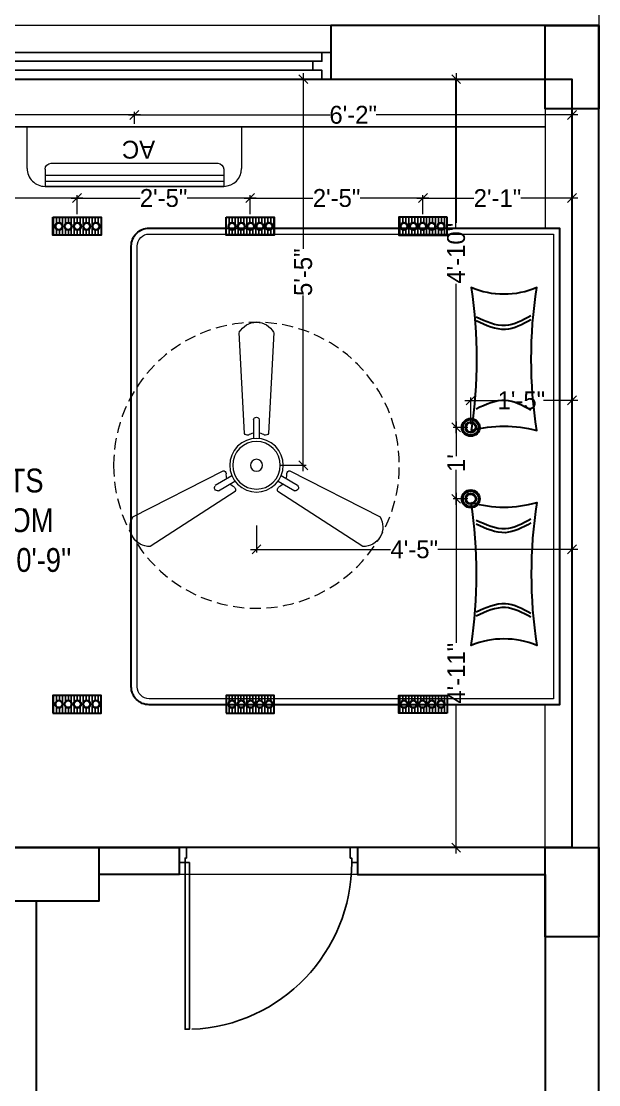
# Model space of a CAD drawing. Header units: millimetres. Extents: x 35877 to 3066687, y -650199 to -40525.
# Drawn here: x 147667.7 to 147764.8, y -179694.7 to -179516.2 of the extents above; entities that cross this region are included whole.
import ezdxf

# ---------------------------------------------------------------- set-up
doc = ezdxf.new("R2010")
doc.units = ezdxf.units.MM
doc.header["$MEASUREMENT"] = 0
doc.header["$PDMODE"] = 35
doc.linetypes.add('DASHED', pattern=[0.75, 0.5, -0.25])
doc.layers.get('Defpoints').update_dxf_attribs({"color": 220})
doc.layers.add('AR DOOR', color=40, linetype='Continuous')
doc.layers.add('AR ELE-5', color=134, linetype='Continuous')
for name, color, linetype, lineweight in [('COLUMN', 1, 'Continuous', 30), ('dim05', 1, 'Continuous', 13), ('el', 7, 'Continuous', 20), ('Electrical', 84, 'Continuous', 30), ('FIRST FLOOR ( TEXT )', 7, 'Continuous', 9), ('FURNITURE', 32, 'Continuous', 9), ('furniture dimensions', 1, 'DASHED', 0), ('GROUND FLOOR', 7, 'Continuous', 9), ('GROUND FLOOR  ( PLINE )', 251, 'Continuous', 30), ('Text', 7, 'Continuous', 15), ('wall', 7, 'Continuous', 30)]:
    doc.layers.add(name, color=color, linetype=linetype, lineweight=lineweight)
doc.layers.add('XX~SLAB ( PLINE )', color=251, linetype='Continuous', plot=False)
doc.styles.add('century g', font='GOTHIC.TTF')
doc.styles.add('KATHA', font='swissc.ttf')
doc.styles.add('TEXT', font='eurr____.ttf')
doc.dimstyles.new('Archana', dxfattribs={"dimtxt": 2, "dimasz": 0.75, "dimexe": 0.5, "dimexo": 0.5, "dimgap": 0, "dimtad": 0, "dimzin": 0, "dimdsep": 46, "dimlunit": 4, "dimtxsty": 'century g', "dimblk": 'OBLIQUE', "dimcen": 0, "dimdle": 1, "dimclrd": 256, "dimclre": 256, "dimclrt": 256, "dimadec": 0, "dimazin": 0, "dimtfac": 1, "dimtofl": 0, "dimtmove": 1, "dimatfit": 3, "dimfxl": 1, "dimfxlon": 1, "dimtolj": 1, "dimtzin": 0, "dimlwd": -1, "dimlwe": -1, "dimarcsym": 0})

# ---------------------------------------------------------------- blocks, each defined once
blk = doc.blocks.new('*U25')
for points in [[(-40, 0), (0, 0), (0, 30), (10, 30), (10, 100), (-40, 100)], [(1160, 0), (1120, 0), (1120, 30), (1110, 30), (1110, 100), (1160, 100)], [(0, 0), (0, -1120), (30, -1120), (30, 0)]]:
    blk.add_lwpolyline(points, close=True)
at = {"layer": 'AR ELE-5', "linetype": 'ByBlock', "ltscale": 15}
blk.add_arc((-1.6, 0.7), 1121.6, 272.37301, 359.96526, dxfattribs=at)
blk = doc.blocks.new('HYTJUK')
at = {"layer": 'Electrical', "lineweight": -3, "true_color": 0x000000}
h = blk.add_hatch(dxfattribs=at)
h.set_pattern_fill('ANSI31', color=18, scale=4, angle=225)
h.set_pattern_definition([(270, (141588.84366, -3593.0246), (0.5, -2e-16), [])])
h.paths.add_polyline_path([(128595.32, 17374.81), (128596.19, 17375.86, -0.675401), (128596.65, 17377, -0.15536), (128597.03, 17376.88), (128597.65, 17377.63), (128597.65, 17377.81), (128589.56, 17377.81), (128589.56, 17374.81)])
h.paths.add_polyline_path([(128590.43, 17375.68, -1), (128590.43, 17377, -1)], flags=16)
h.paths.add_polyline_path([(128591.98, 17377, -1), (128591.98, 17375.68, -1)], flags=16)
h.paths.add_polyline_path([(128590.43, 17375.81, -1), (128590.43, 17376.87, -1)], flags=0)
h.paths.add_polyline_path([(128591.98, 17376.87, -1), (128591.98, 17375.81, -1)], flags=0)
h.paths.add_polyline_path([(128593.54, 17377, -1), (128593.54, 17375.68, -1)], flags=16)
h.paths.add_polyline_path([(128593.54, 17376.87, -1), (128593.54, 17375.81, -1)], flags=0)
h.paths.add_polyline_path([(128595.09, 17377, -1), (128595.09, 17375.68, -1)], flags=16)
h.paths.add_polyline_path([(128595.09, 17376.87, -1), (128595.09, 17375.81, -1)], flags=0)
h.paths.add_polyline_path([(128596.19, 17375.86), (128595.32, 17374.81), (128597.65, 17374.81), (128597.65, 17377.63), (128597.03, 17376.88, -0.731062), (128596.65, 17375.68, -0.193744)], flags=17)
at = {"layer": 'Electrical', "color": 240, "true_color": 0xed1f24}
blk.add_lwpolyline([(128597.65, 17374.81), (128589.56, 17374.81), (128589.56, 17377.81), (128597.65, 17377.81)], close=True, dxfattribs=at)
at = {"layer": 'Electrical', "color": 18, "lineweight": -3, "true_color": 0x000000}
for centre, radius in [((128590.43, 17376.34), 0.662), ((128591.98, 17376.34), 0.662), ((128593.54, 17376.34), 0.662), ((128595.09, 17376.34), 0.662), ((128596.65, 17376.34), 0.662), ((128590.43, 17376.34), 0.53), ((128591.98, 17376.34), 0.53), ((128593.54, 17376.34), 0.53), ((128595.09, 17376.34), 0.53), ((128596.65, 17376.34), 0.53)]:
    blk.add_circle(centre, radius, dxfattribs=at)
blk = doc.blocks.new('_Oblique')
at = {"layer": 'wall', "color": 0, "lineweight": -2}
blk.add_line((-0.5, -0.5), (0.5, 0.5), dxfattribs=at)
blk = doc.blocks.new('*D681')
at = {"layer": 'Defpoints', "color": 0, "linetype": 'Continuous', "lineweight": 0, "transparency": 16777216}
for p in [(147760.25, -179545.87), (147760.25, -179547.17), (147735.22, -179549.09)]:
    blk.add_point(p, dxfattribs=at)
at = {"layer": 'furniture dimensions', "color": 5, "linetype": 'Continuous', "transparency": 16777216}
for p, q in [((147734.22, -179545.87), (147743.78, -179545.87)), ((147761.25, -179545.87), (147751.69, -179545.87)), ((147760.25, -179546.67), (147760.25, -179545.37))]:
    blk.add_line(p, q, dxfattribs=at)
at = {"layer": 'furniture dimensions', "color": 5, "linetype": 'ByBlock', "transparency": 16777216}
blk.add_line((147735.22, -179548.59), (147735.22, -179545.37), dxfattribs=at)
at = {"layer": 'furniture dimensions', "color": 5, "linetype": 'Continuous', "transparency": 16777216, "xscale": 1.5, "yscale": 1.5, "zscale": 1.5, "rotation": 180}
blk.add_blockref('_Oblique', (147735.22, -179545.87), dxfattribs=at)
at = {"layer": 'furniture dimensions', "color": 5, "linetype": 'Continuous', "transparency": 16777216, "xscale": 1.5, "yscale": 1.5, "zscale": 1.5}
blk.add_blockref('_Oblique', (147760.25, -179545.87), dxfattribs=at)
at = {"layer": 'furniture dimensions', "linetype": 'Continuous', "lineweight": 0, "transparency": 16777216, "insert": (147747.74, -179545.87), "char_height": 3, "attachment_point": 5, "style": 'century g'}
blk.add_mtext('\\A1;2\'-1"', dxfattribs=at)
blk = doc.blocks.new('*D682')
at = {"layer": 'Defpoints', "color": 0, "linetype": 'Continuous', "lineweight": 0, "transparency": 16777216}
for p in [(147706.2, -179545.87), (147706.2, -179549.09), (147735.22, -179549.09)]:
    blk.add_point(p, dxfattribs=at)
at = {"layer": 'furniture dimensions', "color": 5, "linetype": 'Continuous', "transparency": 16777216}
for p, q in [((147705.2, -179545.87), (147716.75, -179545.87)), ((147706.2, -179548.59), (147706.2, -179545.37)), ((147736.22, -179545.87), (147724.66, -179545.87))]:
    blk.add_line(p, q, dxfattribs=at)
at = {"layer": 'furniture dimensions', "color": 5, "linetype": 'ByBlock', "transparency": 16777216}
blk.add_line((147735.22, -179548.59), (147735.22, -179545.37), dxfattribs=at)
at = {"layer": 'furniture dimensions', "color": 5, "linetype": 'Continuous', "transparency": 16777216, "xscale": 1.5, "yscale": 1.5, "zscale": 1.5, "rotation": 180}
blk.add_blockref('_Oblique', (147706.2, -179545.87), dxfattribs=at)
at = {"layer": 'furniture dimensions', "color": 5, "linetype": 'Continuous', "transparency": 16777216, "xscale": 1.5, "yscale": 1.5, "zscale": 1.5}
blk.add_blockref('_Oblique', (147735.22, -179545.87), dxfattribs=at)
at = {"layer": 'furniture dimensions', "linetype": 'Continuous', "lineweight": 0, "transparency": 16777216, "insert": (147720.71, -179545.87), "char_height": 3, "attachment_point": 5, "style": 'century g'}
blk.add_mtext('\\A1;2\'-5"', dxfattribs=at)
blk = doc.blocks.new('*D683')
at = {"layer": 'Defpoints', "color": 0, "linetype": 'Continuous', "lineweight": 0, "transparency": 16777216}
for p in [(147677.11, -179545.87), (147677.11, -179549.09), (147706.2, -179549.09)]:
    blk.add_point(p, dxfattribs=at)
at = {"layer": 'furniture dimensions', "color": 5, "linetype": 'Continuous', "transparency": 16777216}
for p, q in [((147676.11, -179545.87), (147687.7, -179545.87)), ((147677.11, -179548.59), (147677.11, -179545.37)), ((147707.2, -179545.87), (147695.61, -179545.87))]:
    blk.add_line(p, q, dxfattribs=at)
at = {"layer": 'furniture dimensions', "color": 5, "linetype": 'ByBlock', "transparency": 16777216}
blk.add_line((147706.2, -179548.59), (147706.2, -179545.37), dxfattribs=at)
at = {"layer": 'furniture dimensions', "color": 5, "linetype": 'Continuous', "transparency": 16777216, "xscale": 1.5, "yscale": 1.5, "zscale": 1.5, "rotation": 180}
blk.add_blockref('_Oblique', (147677.11, -179545.87), dxfattribs=at)
at = {"layer": 'furniture dimensions', "color": 5, "linetype": 'Continuous', "transparency": 16777216, "xscale": 1.5, "yscale": 1.5, "zscale": 1.5}
blk.add_blockref('_Oblique', (147706.2, -179545.87), dxfattribs=at)
at = {"layer": 'furniture dimensions', "linetype": 'Continuous', "lineweight": 0, "transparency": 16777216, "insert": (147691.65, -179545.87), "char_height": 3, "attachment_point": 5, "style": 'century g'}
blk.add_mtext('\\A1;2\'-5"', dxfattribs=at)
blk = doc.blocks.new('*D684')
at = {"layer": 'Defpoints', "color": 0, "linetype": 'Continuous', "lineweight": 0, "transparency": 16777216}
for p in [(147609.75, -179545.87), (147609.75, -179549.09), (147677.11, -179549.09)]:
    blk.add_point(p, dxfattribs=at)
at = {"layer": 'furniture dimensions', "color": 5, "linetype": 'Continuous', "transparency": 16777216}
for p, q in [((147608.75, -179545.87), (147645.18, -179545.87)), ((147609.75, -179548.59), (147609.75, -179545.37)), ((147678.11, -179545.87), (147653.05, -179545.87))]:
    blk.add_line(p, q, dxfattribs=at)
at = {"layer": 'furniture dimensions', "color": 5, "linetype": 'ByBlock', "transparency": 16777216}
blk.add_line((147677.11, -179548.59), (147677.11, -179545.37), dxfattribs=at)
at = {"layer": 'furniture dimensions', "color": 5, "linetype": 'Continuous', "transparency": 16777216, "xscale": 1.5, "yscale": 1.5, "zscale": 1.5, "rotation": 180}
blk.add_blockref('_Oblique', (147609.75, -179545.87), dxfattribs=at)
at = {"layer": 'furniture dimensions', "color": 5, "linetype": 'Continuous', "transparency": 16777216, "xscale": 1.5, "yscale": 1.5, "zscale": 1.5}
blk.add_blockref('_Oblique', (147677.11, -179545.87), dxfattribs=at)
at = {"layer": 'furniture dimensions', "linetype": 'Continuous', "lineweight": 0, "transparency": 16777216, "insert": (147649.12, -179545.87), "char_height": 3, "attachment_point": 5, "style": 'century g'}
blk.add_mtext('\\A1;5\'-7"', dxfattribs=at)
blk = doc.blocks.new('*D685')
at = {"layer": 'Defpoints', "color": 0, "linetype": 'Continuous', "lineweight": 0, "transparency": 16777216}
for p in [(147707.26, -179590.72), (147760.25, -179590.72), (147760.25, -179604.84)]:
    blk.add_point(p, dxfattribs=at)
at = {"layer": 'furniture dimensions', "color": 5, "linetype": 'ByBlock', "transparency": 16777216}
blk.add_line((147707.26, -179600.84), (147707.26, -179605.34), dxfattribs=at)
at = {"layer": 'furniture dimensions', "color": 5, "linetype": 'Continuous', "transparency": 16777216}
for p, q in [((147760.25, -179600.84), (147760.25, -179605.34)), ((147706.26, -179604.84), (147729.79, -179604.84)), ((147761.25, -179604.84), (147737.72, -179604.84))]:
    blk.add_line(p, q, dxfattribs=at)
at = {"layer": 'furniture dimensions', "color": 5, "linetype": 'Continuous', "transparency": 16777216, "xscale": 1.5, "yscale": 1.5, "zscale": 1.5, "rotation": 180}
blk.add_blockref('_Oblique', (147707.26, -179604.84), dxfattribs=at)
at = {"layer": 'furniture dimensions', "color": 5, "linetype": 'Continuous', "transparency": 16777216, "xscale": 1.5, "yscale": 1.5, "zscale": 1.5}
blk.add_blockref('_Oblique', (147760.25, -179604.84), dxfattribs=at)
at = {"layer": 'furniture dimensions', "linetype": 'Continuous', "lineweight": 0, "transparency": 16777216, "insert": (147733.76, -179604.84), "char_height": 3, "attachment_point": 5, "style": 'century g'}
blk.add_mtext('\\A1;4\'-5"', dxfattribs=at)
blk = doc.blocks.new('*D686')
at = {"layer": 'Defpoints', "color": 0, "linetype": 'Continuous', "lineweight": 0, "transparency": 16777216}
for p in [(147707.26, -179525.9), (147715.11, -179525.9), (147707.26, -179590.72)]:
    blk.add_point(p, dxfattribs=at)
at = {"layer": 'furniture dimensions', "color": 5, "linetype": 'Continuous', "transparency": 16777216}
for p, q in [((147715.11, -179524.9), (147715.11, -179554.38)), ((147711.11, -179525.9), (147715.61, -179525.9)), ((147715.11, -179591.72), (147715.11, -179562.24))]:
    blk.add_line(p, q, dxfattribs=at)
at = {"layer": 'furniture dimensions', "color": 5, "linetype": 'ByBlock', "transparency": 16777216}
blk.add_line((147711.11, -179590.72), (147715.61, -179590.72), dxfattribs=at)
at = {"layer": 'furniture dimensions', "color": 5, "linetype": 'Continuous', "transparency": 16777216, "xscale": 1.5, "yscale": 1.5, "zscale": 1.5}
for p, rotation in [((147715.11, -179525.9), 90), ((147715.11, -179590.72), 270)]:
    blk.add_blockref('_Oblique', p, dxfattribs=dict(at, rotation=rotation))
at = {"layer": 'furniture dimensions', "linetype": 'Continuous', "lineweight": 0, "transparency": 16777216, "insert": (147715.11, -179558.31), "char_height": 3, "attachment_point": 5, "rotation": 90, "style": 'century g'}
blk.add_mtext('\\A1;5\'-5"', dxfattribs=at)
blk = doc.blocks.new('*D687')
at = {"layer": 'Defpoints', "color": 0, "linetype": 'Continuous', "lineweight": 0, "transparency": 16777216}
for p in [(147760.25, -179579.84), (147743.25, -179584.35), (147760.25, -179584.35)]:
    blk.add_point(p, dxfattribs=at)
at = {"layer": 'furniture dimensions', "color": 5, "linetype": 'Continuous', "transparency": 16777216}
for p, q in [((147742.25, -179579.84), (147748.03, -179579.84)), ((147761.25, -179579.84), (147755.47, -179579.84)), ((147760.25, -179583.84), (147760.25, -179579.34))]:
    blk.add_line(p, q, dxfattribs=at)
at = {"layer": 'furniture dimensions', "color": 5, "linetype": 'ByBlock', "transparency": 16777216}
blk.add_line((147743.25, -179583.84), (147743.25, -179579.34), dxfattribs=at)
at = {"layer": 'furniture dimensions', "color": 5, "linetype": 'Continuous', "transparency": 16777216, "xscale": 1.5, "yscale": 1.5, "zscale": 1.5, "rotation": 180}
blk.add_blockref('_Oblique', (147743.25, -179579.84), dxfattribs=at)
at = {"layer": 'furniture dimensions', "color": 5, "linetype": 'Continuous', "transparency": 16777216, "xscale": 1.5, "yscale": 1.5, "zscale": 1.5}
blk.add_blockref('_Oblique', (147760.25, -179579.84), dxfattribs=at)
at = {"layer": 'furniture dimensions', "linetype": 'Continuous', "lineweight": 0, "transparency": 16777216, "insert": (147751.75, -179579.84), "char_height": 3, "attachment_point": 5, "style": 'century g'}
blk.add_mtext('\\A1;1\'-5"', dxfattribs=at)
blk = doc.blocks.new('*D688')
at = {"layer": 'Defpoints', "color": 0, "linetype": 'Continuous', "lineweight": 0, "transparency": 16777216}
for p in [(147743.25, -179584.35), (147740.8, -179596.35), (147743.25, -179596.35)]:
    blk.add_point(p, dxfattribs=at)
at = {"layer": 'furniture dimensions', "color": 5, "linetype": 'Continuous', "transparency": 16777216}
for p, q in [((147740.8, -179583.35), (147740.8, -179589.21)), ((147740.8, -179597.35), (147740.8, -179591.5)), ((147742.75, -179596.35), (147740.3, -179596.35))]:
    blk.add_line(p, q, dxfattribs=at)
at = {"layer": 'furniture dimensions', "color": 5, "linetype": 'ByBlock', "transparency": 16777216}
blk.add_line((147742.75, -179584.35), (147740.3, -179584.35), dxfattribs=at)
at = {"layer": 'furniture dimensions', "color": 5, "linetype": 'Continuous', "transparency": 16777216, "xscale": 1.5, "yscale": 1.5, "zscale": 1.5}
for p, rotation in [((147740.8, -179584.35), 90), ((147740.8, -179596.35), 270)]:
    blk.add_blockref('_Oblique', p, dxfattribs=dict(at, rotation=rotation))
at = {"layer": 'furniture dimensions', "linetype": 'Continuous', "lineweight": 0, "transparency": 16777216, "insert": (147740.8, -179590.35), "char_height": 3, "attachment_point": 5, "rotation": 90, "style": 'century g'}
blk.add_mtext("\\A1;1'", dxfattribs=at)
blk = doc.blocks.new('*D689')
at = {"layer": 'Defpoints', "color": 0, "linetype": 'Continuous', "lineweight": 0, "transparency": 16777216}
for p in [(147740.8, -179525.9), (147743.25, -179525.9), (147743.25, -179584.35)]:
    blk.add_point(p, dxfattribs=at)
at = {"layer": 'furniture dimensions', "color": 5, "linetype": 'Continuous', "transparency": 16777216}
for p, q in [((147740.8, -179524.9), (147740.8, -179550.01)), ((147742.75, -179525.9), (147740.3, -179525.9)), ((147740.8, -179585.35), (147740.8, -179560.25))]:
    blk.add_line(p, q, dxfattribs=at)
at = {"layer": 'furniture dimensions', "color": 5, "linetype": 'ByBlock', "transparency": 16777216}
blk.add_line((147742.75, -179584.35), (147740.3, -179584.35), dxfattribs=at)
at = {"layer": 'furniture dimensions', "color": 5, "linetype": 'Continuous', "transparency": 16777216, "xscale": 1.5, "yscale": 1.5, "zscale": 1.5}
for p, rotation in [((147740.8, -179525.9), 90), ((147740.8, -179584.35), 270)]:
    blk.add_blockref('_Oblique', p, dxfattribs=dict(at, rotation=rotation))
at = {"layer": 'furniture dimensions', "linetype": 'Continuous', "lineweight": 0, "transparency": 16777216, "insert": (147740.8, -179555.13), "char_height": 3, "attachment_point": 5, "rotation": 90, "style": 'century g'}
blk.add_mtext('\\A1;4\'-10"', dxfattribs=at)
blk = doc.blocks.new('*D690')
at = {"layer": 'Defpoints', "color": 0, "linetype": 'Continuous', "lineweight": 0, "transparency": 16777216}
for p in [(147743.25, -179596.35), (147740.8, -179654.9), (147743.25, -179654.9)]:
    blk.add_point(p, dxfattribs=at)
at = {"layer": 'furniture dimensions', "color": 5, "linetype": 'ByBlock', "transparency": 16777216}
blk.add_line((147742.75, -179596.35), (147740.3, -179596.35), dxfattribs=at)
at = {"layer": 'furniture dimensions', "color": 5, "linetype": 'Continuous', "transparency": 16777216}
for p, q in [((147740.8, -179595.35), (147740.8, -179620.51)), ((147740.8, -179655.9), (147740.8, -179630.75)), ((147742.75, -179654.9), (147740.3, -179654.9))]:
    blk.add_line(p, q, dxfattribs=at)
at = {"layer": 'furniture dimensions', "color": 5, "linetype": 'Continuous', "transparency": 16777216, "xscale": 1.5, "yscale": 1.5, "zscale": 1.5}
for p, rotation in [((147740.8, -179596.35), 90), ((147740.8, -179654.9), 270)]:
    blk.add_blockref('_Oblique', p, dxfattribs=dict(at, rotation=rotation))
at = {"layer": 'furniture dimensions', "linetype": 'Continuous', "lineweight": 0, "transparency": 16777216, "insert": (147740.8, -179625.63), "char_height": 3, "attachment_point": 5, "rotation": 90, "style": 'century g'}
blk.add_mtext('\\A1;4\'-11"', dxfattribs=at)
blk = doc.blocks.new('*D697')
at = {"layer": 'Defpoints', "color": 0, "linetype": 'Continuous', "lineweight": 0, "transparency": 16777216}
for p in [(147760.25, -179531.9), (147686.75, -179533.91), (147760.25, -179533.91)]:
    blk.add_point(p, dxfattribs=at)
at = {"layer": 'furniture dimensions', "color": 5, "linetype": 'Continuous', "transparency": 16777216}
for p, q in [((147685.75, -179531.9), (147719.63, -179531.9)), ((147761.25, -179531.9), (147727.38, -179531.9)), ((147760.25, -179533.41), (147760.25, -179531.4))]:
    blk.add_line(p, q, dxfattribs=at)
at = {"layer": 'furniture dimensions', "color": 5, "linetype": 'ByBlock', "transparency": 16777216}
blk.add_line((147686.75, -179533.41), (147686.75, -179531.4), dxfattribs=at)
at = {"layer": 'furniture dimensions', "color": 5, "linetype": 'Continuous', "transparency": 16777216, "xscale": 1.5, "yscale": 1.5, "zscale": 1.5, "rotation": 180}
blk.add_blockref('_Oblique', (147686.75, -179531.9), dxfattribs=at)
at = {"layer": 'furniture dimensions', "color": 5, "linetype": 'Continuous', "transparency": 16777216, "xscale": 1.5, "yscale": 1.5, "zscale": 1.5}
blk.add_blockref('_Oblique', (147760.25, -179531.9), dxfattribs=at)
at = {"layer": 'furniture dimensions', "linetype": 'Continuous', "lineweight": 0, "transparency": 16777216, "insert": (147723.5, -179531.9), "char_height": 3, "attachment_point": 5, "style": 'century g'}
blk.add_mtext('\\A1;6\'-2"', dxfattribs=at)
blk = doc.blocks.new('*D698')
at = {"layer": 'Defpoints', "color": 0, "linetype": 'Continuous', "lineweight": 0, "transparency": 16777216}
for p in [(147609.75, -179531.9), (147609.75, -179533.91), (147686.75, -179533.91)]:
    blk.add_point(p, dxfattribs=at)
at = {"layer": 'furniture dimensions', "color": 5, "linetype": 'Continuous', "transparency": 16777216}
for p, q in [((147608.75, -179531.9), (147644.38, -179531.9)), ((147609.75, -179533.41), (147609.75, -179531.4)), ((147687.75, -179531.9), (147652.13, -179531.9))]:
    blk.add_line(p, q, dxfattribs=at)
at = {"layer": 'furniture dimensions', "color": 5, "linetype": 'ByBlock', "transparency": 16777216}
blk.add_line((147686.75, -179533.41), (147686.75, -179531.4), dxfattribs=at)
at = {"layer": 'furniture dimensions', "color": 5, "linetype": 'Continuous', "transparency": 16777216, "xscale": 1.5, "yscale": 1.5, "zscale": 1.5, "rotation": 180}
blk.add_blockref('_Oblique', (147609.75, -179531.9), dxfattribs=at)
at = {"layer": 'furniture dimensions', "color": 5, "linetype": 'Continuous', "transparency": 16777216, "xscale": 1.5, "yscale": 1.5, "zscale": 1.5}
blk.add_blockref('_Oblique', (147686.75, -179531.9), dxfattribs=at)
at = {"layer": 'furniture dimensions', "linetype": 'Continuous', "lineweight": 0, "transparency": 16777216, "insert": (147648.25, -179531.9), "char_height": 3, "attachment_point": 5, "style": 'century g'}
blk.add_mtext('\\A1;6\'-5"', dxfattribs=at)
blk = doc.blocks.new('ac paln')
at = {"layer": 'Electrical', "lineweight": 15}
for p, q in [((389238.69, -37646.36), (389238.69, -37610.34)), ((389238.69, -37610.34), (389245.67, -37610.34)), ((389245.81, -37613.35), (389248.68, -37613.35)), ((389246.82, -37643.35), (389246.82, -37613.35)), ((389247.82, -37643.35), (389247.82, -37613.35)), ((389248.68, -37613.35), (389248.68, -37643.35)), ((389248.68, -37643.35), (389248.68, -37613.35)), ((389244.81, -37642.35), (389244.81, -37614.35)), ((389245.81, -37643.35), (389248.68, -37643.35)), ((389248.68, -37643.35), (389248.68, -37643.35)), ((389245.67, -37646.36), (389238.69, -37646.36))]:
    blk.add_line(p, q, dxfattribs=at)
for centre, start, end in [((389245.67, -37613.35), 0, 90), ((389245.67, -37643.35), 270, 0)]:
    blk.add_arc(centre, 3.01, start, end, dxfattribs=at)
at = {"layer": 'Electrical', "lineweight": 15, "extrusion": (0, 0, -1)}
for centre, start_param, end_param in [((389245.81, -37614.35), -0.785398, 0.785398), ((389245.81, -37642.35), 3.926991, 5.497787)]:
    blk.add_ellipse(centre, major_axis=(-0.71, 0.71), ratio=1, start_param=start_param, end_param=end_param, dxfattribs=at)
at = {"layer": 'Text', "style": 'TEXT'}
blk.add_text('AC', height=3, rotation=270, dxfattribs=at).set_placement((389241.02, -37624.87))
blk = doc.blocks.new('1')
at = {"color": 9, "true_color": 0xc7c8ca}
blk.add_lwpolyline([(133528.03, -183459.53), (133529.2, -183459.53), (133529.2, -183483.54), (133528.03, -183483.54)], close=True, dxfattribs=at)
at = {"layer": 'FURNITURE', "color": 9, "lineweight": 25, "true_color": 0xc7c8ca}
blk.add_line((133527.66, -183461.53), (133673.66, -183461.53), dxfattribs=at)
at = {"layer": 'FURNITURE', "color": 9, "linetype": 'DASHED', "lineweight": 25, "true_color": 0xc7c8ca}
blk.add_line((133535.13, -183545.12), (133535.13, -183489.56), dxfattribs=at)
at = {"layer": 'FURNITURE', "color": 9, "lineweight": 30, "true_color": 0xc7c8ca}
for points in [[(133527.66, -183453.53), (133542.6, -183453.53), (133542.6, -183489.56), (133527.66, -183489.56)], [(133527.66, -183489.56), (133542.6, -183489.56), (133542.6, -183545.12), (133527.66, -183545.12)]]:
    blk.add_lwpolyline(points, close=True, dxfattribs=at)
at = {"layer": 'FURNITURE', "color": 9, "true_color": 0xc7c8ca}
blk.add_lwpolyline([(133673.66, -183453.53), (133673.66, -183478.54), (133658.66, -183478.54), (133658.66, -183453.53), (133673.66, -183453.53)], dxfattribs=at)
at = {"layer": 'FURNITURE', "color": 9, "lineweight": 30, "true_color": 0xc7c8ca}
for points in [[(133549.14, -183463.02), (133559.1, -183463.02, -0.414214), (133562.1, -183466.02), (133562.1, -183475.98, -0.414214), (133559.1, -183478.98), (133549.14, -183478.98, -0.414214), (133546.14, -183475.98), (133546.14, -183466.02, -0.414214)], [(133604.13, -183555.54), (133604.13, -183481.54, -0.414214), (133607.13, -183478.54), (133676.06, -183478.54), (133676.06, -183558.54), (133607.13, -183558.54, -0.414214)]]:
    blk.add_lwpolyline(points, format="xyb", close=True, dxfattribs=at)
at = {"layer": 'FURNITURE', "color": 9, "true_color": 0xc7c8ca}
blk.add_lwpolyline([(133605.13, -183555.54), (133605.13, -183481.54, -0.414214), (133607.13, -183479.54), (133675.06, -183479.54), (133675.06, -183557.54), (133607.13, -183557.54, -0.414214)], format="xyb", close=True, dxfattribs=at)
blk.add_lwpolyline([(133673.65, -183558.52), (133658.65, -183558.52), (133658.65, -183582.53), (133673.65, -183582.53)], close=True, dxfattribs=at)
blk = doc.blocks.new('fan')
at = {"layer": 'Electrical', "lineweight": 15, "ltscale": 20}
for p, q in [((3300835.29, -509900.78), (3300836.47, -509923.43)), ((3300841.81, -509923.43), (3300842.99, -509900.78)), ((3300838.47, -509924.57), (3300838.47, -509920.25)), ((3300839.81, -509920.28), (3300839.81, -509924.57)), ((3300831.66, -509931.77), (3300811.45, -509942.07)), ((3300866.83, -509942.07), (3300846.62, -509931.77)), ((3300829.93, -509935.08), (3300833.64, -509932.93)), ((3300834.31, -509934.09), (3300830.57, -509936.25)), ((3300847.68, -509936.23), (3300843.97, -509934.09)), ((3300844.64, -509932.93), (3300848.38, -509935.09)), ((3300815.3, -509948.74), (3300834.33, -509936.39)), ((3300843.95, -509936.39), (3300862.98, -509948.74))]:
    blk.add_line(p, q, dxfattribs=at)
at = {"layer": 'Electrical', "linetype": 'DASHED', "lineweight": 15, "ltscale": 5}
blk.add_circle((3300839.14, -509930.53), 32, dxfattribs=at)
at = {"layer": 'Electrical', "lineweight": 15, "ltscale": 20}
for centre, major_axis, start_param, end_param in [((3300839.14, -509902.94), (3.12, 3.12), -0.272136, 1.842967), ((3300839.13, -509920.5), (0.501, 0.501), -0.465536, 1.983618), ((3300839.14, -509930.53), (4.24, -4.24), 3.14161, 9.424795), ((3300839.14, -509930.53), (3.77, -3.77), 1.749190548672175e-05, 6.283202799085073), ((3300837.1, -509923.08), (0.51, 0.51), 2.863014, 4.257784), ((3300839.14, -509926.42), (2.27, -2.27), 2.565057, 2.951308), ((3300839.14, -509926.42), (2.27, 2.27), 0.19032, 0.57657), ((3300841.18, -509923.08), (0.51, -0.51), 5.167028, 6.561799), ((3300839.14, -509930.53), (0.943, 0.943), 1.570814, 7.853999), ((3300831.67, -509932.49), (0.51, -0.51), 0.978238, 2.373008), ((3300846.61, -509932.49), (0.51, -0.51), 2.339416, 3.734186), ((3300835.59, -509932.58), (2.27, -2.27), 3.855511, 4.241762), ((3300842.69, -509932.58), (2.27, 2.27), 5.183051, 5.569301), ((3300830.46, -509935.55), (0.501, -0.501), 3.199655, 5.648809), ((3300835.59, -509932.58), (2.27, -2.27), 4.659452, 5.045703), ((3300833.71, -509936.02), (0.51, 0.51), -1.325776, 0.068994), ((3300844.57, -509936.02), (0.51, -0.51), 3.072633, 4.467404), ((3300842.69, -509932.58), (2.27, 2.27), 4.37911, 4.765361), ((3300847.83, -509935.54), (0.501, 0.501), 3.723254, 6.172408), ((3300815.25, -509944.32), (3.12, -3.12), 3.393055, 5.508159), ((3300863.03, -509944.32), (3.12, -3.12), 5.48745, 7.602554)]:
    blk.add_ellipse(centre, major_axis=major_axis, ratio=1, start_param=start_param, end_param=end_param, dxfattribs=at)

msp = doc.modelspace()

# ---------------------------------------------------------------- linework, layer by layer
at = {"layer": 'COLUMN', "transparency": 33554687, "elevation": -0.005}
for points in [[(147755.757, -179516.902), (147764.752, -179516.902), (147764.752, -179530.902), (147755.757, -179530.902)], [(147680.752, -179654.902), (147680.752, -179663.902), (147665.752, -179663.902), (147665.752, -179654.902)], [(147755.752, -179654.902), (147764.752, -179654.902), (147764.752, -179669.902), (147755.752, -179669.902)]]:
    msp.add_lwpolyline(points, close=True, dxfattribs=at)
at = {"layer": 'Electrical', "color": 18, "ltscale": 8, "true_color": 0x000000, "transparency": 33554687}
for centre, radius in [((147743.252, -179584.355, -0.005), 1.504), ((147743.252, -179584.355, -0.005), 1.304), ((147743.252, -179584.355, -0.005), 0.904), ((147743.252, -179584.355, -0.005), 0.804), ((147743.252, -179596.355, -0.005), 1.504), ((147743.252, -179596.355, -0.005), 1.304), ((147743.252, -179596.355, -0.005), 0.904), ((147743.252, -179596.355, -0.005), 0.804)]:
    msp.add_circle(centre, radius, dxfattribs=at)
at = {"layer": 'FURNITURE', "color": 9, "lineweight": 30, "true_color": 0xc7c8ca, "transparency": 33554687, "elevation": -0.011}
for points in [[(147743.333, -179584.901, -0.1371628), (147754.333, -179584.901, -0.0757258), (147754.333, -179560.901, -0.203137), (147743.333, -179560.901, -0.0741156)], [(147743.333, -179596.982, 0.1371628), (147754.333, -179596.982, 0.0757258), (147754.333, -179620.982, 0.203137), (147743.333, -179620.982, 0.0741156)]]:
    msp.add_lwpolyline(points, format="xyb", close=True, dxfattribs=at)
at = {"layer": 'FURNITURE', "color": 9, "lineweight": 30, "true_color": 0xc7c8ca, "transparency": 33554687}
for points in [[(147753.358, -179565.643, -0.011), (147751.941, -179566.415, -0.011), (147748.947, -179568.045, -0.011), (147745.83, -179566.605, -0.011), (147744.189, -179565.846, -0.011)], [(147753.358, -179566.287, -0.011), (147751.941, -179567.059, -0.011), (147748.947, -179568.69, -0.011), (147745.83, -179567.25, -0.011), (147744.189, -179566.491, -0.011)], [(147753.358, -179581.478, -0.011), (147751.941, -179580.706, -0.011), (147748.947, -179579.076, -0.011), (147745.83, -179580.516, -0.011), (147744.189, -179581.275, -0.011)], [(147753.358, -179599.759, -0.011), (147751.941, -179600.531, -0.011), (147748.947, -179602.162, -0.011), (147745.83, -179600.722, -0.011), (147744.189, -179599.963, -0.011)], [(147753.358, -179600.404, -0.011), (147751.941, -179601.176, -0.011), (147748.947, -179602.807, -0.011), (147745.83, -179601.366, -0.011), (147744.189, -179600.608, -0.011)], [(147753.358, -179615.595, -0.011), (147751.941, -179614.823, -0.011), (147748.947, -179613.192, -0.011), (147745.83, -179614.633, -0.011), (147744.189, -179615.392, -0.011)], [(147753.358, -179616.24, -0.011), (147751.941, -179615.468, -0.011), (147748.947, -179613.837, -0.011), (147745.83, -179615.278, -0.011), (147744.189, -179616.037, -0.011)]]:
    msp.add_open_spline(points, degree=3, knots=[0, 0, 0, 0, 4.5779171, 9.671137, 9.671137, 9.671137, 9.671137], dxfattribs=at)
at = {"layer": 'furniture dimensions', "color": 18, "lineweight": 0, "true_color": 0x000000, "transparency": 33554687, "elevation": -0.005}
msp.add_lwpolyline([(147609.752, -179525.902), (147760.252, -179525.902), (147760.252, -179654.902), (147609.752, -179654.902)], close=True, dxfattribs=at)
at = {"layer": 'furniture dimensions', "color": 6, "linetype": 'Continuous', "lineweight": 30, "transparency": 33554687, "elevation": -0.005}
msp.add_lwpolyline([(147609.752, -179525.902), (147760.252, -179525.902), (147760.252, -179654.902), (147609.752, -179654.902)], close=True, dxfattribs=at)
at = {"layer": 'GROUND FLOOR', "transparency": 33554687}
for p, q in [((147764.752, -179425.853, -0.005), (147764.752, -179946.785, -0.005)), ((147764.752, -179516.902, -0.005), (147364.252, -179516.902, -0.005)), ((147719.752, -179516.902, -0.005), (147719.752, -179525.902, -0.005)), ((147755.752, -179525.902, -0.005), (147605.752, -179525.902, -0.005)), ((147694.252, -179654.902, -0.005), (147665.752, -179654.902, -0.005)), ((147694.252, -179654.902, -0.005), (147694.252, -179659.402, -0.005)), ((147755.752, -179654.902, -0.005), (147724.256, -179654.9, -0.005)), ((147724.256, -179654.9, -0.005), (147724.256, -179659.4, -0.005)), ((147755.752, -179659.402, -0.005), (147680.752, -179659.402, -0.005)), ((147755.752, -179659.402, -0.005), (147755.752, -179786.902, -0.005)), ((147670.252, -179663.902, -0.005), (147670.252, -179786.902, -0.005))]:
    msp.add_line(p, q, dxfattribs=at)
at = {"layer": 'GROUND FLOOR  ( PLINE )', "transparency": 33554687, "elevation": -0.005}
msp.add_lwpolyline([(147764.752, -179516.902), (147719.752, -179516.902), (147719.752, -179525.902), (147760.252, -179525.902), (147760.252, -179654.902), (147724.256, -179654.9), (147724.256, -179659.4), (147755.752, -179659.402), (147755.752, -179786.902), (147722.752, -179786.902), (147722.752, -179791.402), (147755.752, -179791.402), (147755.752, -179809.402), (147764.752, -179809.402)], close=True, dxfattribs=at)
for points in [[(147670.252, -179786.902), (147698.747, -179786.902), (147698.747, -179791.402), (147670.252, -179791.402), (147670.252, -179809.402), (147665.752, -179809.402), (147665.752, -179654.902), (147694.252, -179654.902), (147694.252, -179659.402), (147680.752, -179659.402)], [(147670.252, -179663.902), (147670.252, -179786.902)]]:
    msp.add_lwpolyline(points, dxfattribs=at)
at = {"layer": 'XX~SLAB ( PLINE )', "transparency": 33554687, "elevation": -0.005}
msp.add_lwpolyline([(147719.752, -179521.402), (147718.252, -179521.402), (147718.252, -179522.902), (147716.752, -179522.902), (147716.752, -179524.402), (147656.752, -179524.402), (147656.752, -179522.902), (147655.252, -179522.902), (147655.252, -179521.402), (147653.752, -179521.402), (147653.752, -179525.902), (147655.252, -179525.902), (147655.252, -179524.402), (147656.752, -179524.402), (147656.752, -179522.902), (147716.752, -179522.902), (147716.752, -179524.402), (147718.252, -179524.402), (147718.252, -179525.902), (147719.752, -179525.902), (147719.752, -179521.402), (147653.752, -179521.402), (147653.752, -179525.902), (147719.752, -179525.902)], close=True, dxfattribs=at)

# ---------------------------------------------------------------- block references
at = {"layer": 'AR DOOR', "linetype": 'ByBlock', "lineweight": -2, "transparency": 33554687, "extrusion": (0, 0, -1), "xscale": -0.02500332000264408, "yscale": 0.02500332000264408, "zscale": -0.02500332000264408}
msp.add_blockref('*U25', (-147695.253, -179657.401, 0.005), dxfattribs=at)
at = {"layer": 'dim05', "color": 1, "lineweight": 35, "transparency": 33554687, "xscale": -0.7500069902881101, "yscale": 0.7500069902881101, "zscale": 0.7500069902881101}
msp.add_blockref('fan', (2623359.688, 202860.745, -0.005), dxfattribs=at)
at = {"layer": 'el', "color": 18, "true_color": 0x000000, "transparency": 33554687, "rotation": 270}
msp.add_blockref('ac paln', (185315.102, 209704.781, -0.005), dxfattribs=at)
at = {"layer": 'Electrical', "transparency": 33554687, "rotation": 180}
for p in [(276270.713, -162174.273, -0.005), (276299.805, -162174.273, -0.005)]:
    msp.add_blockref('HYTJUK', p, dxfattribs=at)
at = {"layer": 'Electrical', "transparency": 33554687, "xscale": -1, "rotation": 180}
msp.add_blockref('HYTJUK', (19141.613, -162174.273, -0.005), dxfattribs=at)
at = {"layer": 'Electrical', "transparency": 33554687, "xscale": -1}
for p in [(276270.713, -197007.158, -0.005), (276299.805, -197007.158, -0.005)]:
    msp.add_blockref('HYTJUK', p, dxfattribs=at)
at = {"layer": 'Electrical', "transparency": 33554687}
msp.add_blockref('HYTJUK', (19141.613, -197007.158, -0.005), dxfattribs=at)
at = {"layer": 'furniture dimensions', "color": 242, "lineweight": 30, "true_color": 0xcd2027, "transparency": 33554687}
msp.add_blockref('1', (14082.098, 3927.629, -0.005), dxfattribs=at)

# ---------------------------------------------------------------- texts
at = {"layer": 'FIRST FLOOR ( TEXT )', "transparency": 33554687, "insert": (147660.676, -179599.973, -0.005), "char_height": 4, "attachment_point": 5, "style": 'KATHA'}
msp.add_mtext("PARENTS \\PBED ROOM\\P12'-11'' x 10'-9''", dxfattribs=at)

# ---------------------------------------------------------------- dimensions: what is measured, and where the dimension line sits
at = {"layer": 'furniture dimensions', "color": 5, "linetype": 'Continuous', "lineweight": 0, "transparency": 33554687}
for base, p1, p2, picture, middle in [((147715.107, -179525.902, -0.005), (147707.259, -179590.716, -0.005), (147707.259, -179525.902, -0.005), '*D686', (147715.107, -179558.309, -0.005)), ((147740.8, -179525.901, -0.005), (147743.252, -179584.355, -0.005), (147743.252, -179525.901, -0.005), '*D689', (147740.8, -179555.128, -0.005)), ((147740.8, -179596.355, -0.005), (147743.252, -179584.355, -0.005), (147743.252, -179596.355, -0.005), '*D688', (147740.8, -179590.355, -0.005)), ((147740.8, -179654.901, -0.005), (147743.252, -179596.355, -0.005), (147743.252, -179654.901, -0.005), '*D690', (147740.8, -179625.628, -0.005))]:
    dim = msp.add_linear_dim(base=base, p1=p1, p2=p2, angle=90, dimstyle='Archana', override={"dimtxt": 3, "dimasz": 1.5, "dimdec": 0, "dimclrd": 5, "dimclre": 5, "dimfxl": 4}, dxfattribs=at)
    dim.commit()
    dim.dimension.update_dxf_attribs({"geometry": picture, "text_midpoint": middle})
for base, p1, p2, picture, middle in [((147609.752, -179531.902, -0.005), (147686.752, -179533.907, -0.005), (147609.752, -179533.907, -0.005), '*D698', (147648.252, -179531.902, -0.005)), ((147760.2525, -179531.9015, -0.0053), (147686.7524, -179533.9073, -0.0053), (147760.2525, -179533.9073, -0.0053), '*D697', (147723.5024, -179531.9015, -0.0053)), ((147677.106, -179545.874, -0.005), (147706.198, -179549.087, -0.005), (147677.106, -179549.087, -0.005), '*D683', (147691.652, -179545.874, -0.005)), ((147706.198, -179545.874, -0.005), (147735.22, -179549.087, -0.005), (147706.198, -179549.087, -0.005), '*D682', (147720.709, -179545.874, -0.005)), ((147760.252, -179545.874, -0.005), (147735.22, -179549.087, -0.005), (147760.252, -179547.17, -0.005), '*D681', (147747.736, -179545.874, -0.005)), ((147760.252, -179579.842, -0.005), (147743.252, -179584.355, -0.005), (147760.252, -179584.355, -0.005), '*D687', (147751.752, -179579.842, -0.005)), ((147760.252, -179604.843, -0.005), (147707.259, -179590.716, -0.005), (147760.252, -179590.716, -0.005), '*D685', (147733.756, -179604.843, -0.005))]:
    dim = msp.add_linear_dim(base=base, p1=p1, p2=p2, dimstyle='Archana', override={"dimtxt": 3, "dimasz": 1.5, "dimdec": 0, "dimclrd": 5, "dimclre": 5, "dimfxl": 4}, dxfattribs=at)
    dim.commit()
    dim.dimension.update_dxf_attribs({"geometry": picture, "text_midpoint": middle})
dim = msp.add_linear_dim(base=(147609.752, -179545.874, -0.005), p1=(147677.106, -179549.087, -0.005), p2=(147609.752, -179549.087, -0.005), dimstyle='Archana', override={"dimtxt": 3, "dimasz": 1.5, "dimdec": 0, "dimclrd": 5, "dimclre": 5, "dimfxl": 4}, dxfattribs=at)
dim.commit()
dim.dimension.update_dxf_attribs({"geometry": '*D684', "text_midpoint": (147649.118, -179545.874, -0.005), "dimtype": 160})

doc.saveas('drawing.dxf')
